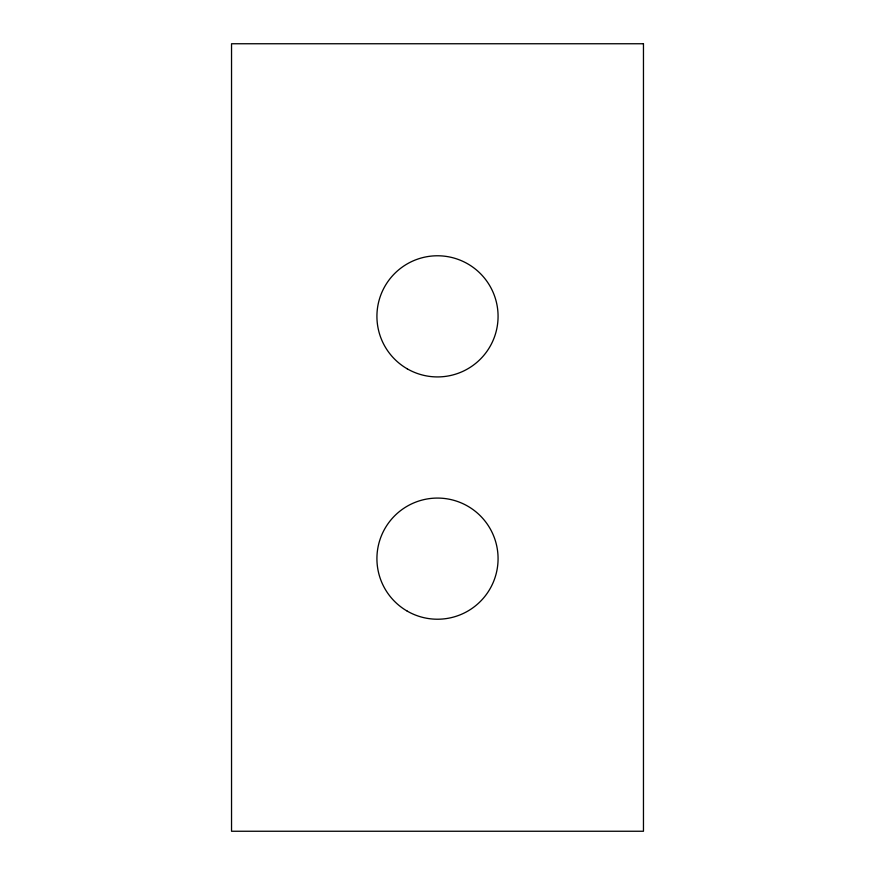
<?xml version="1.0" encoding="UTF-8"?>
<svg xmlns="http://www.w3.org/2000/svg" width="875" height="875" viewBox="0 0 875 875"><rect width="100%" height="100%" fill="white"/><g stroke="black" fill="none" stroke-linecap="round" stroke-linejoin="round"><path stroke-width="1.31" d="M643.464 43.75L231.536 43.75L231.536 831.25L643.464 831.25L643.464 43.75M407.214 611.111A60.572 60.572 0 0 0 498.072 558.655A60.572 60.572 0 0 0 407.214 506.188A60.572 60.572 0 0 0 407.214 611.111M407.214 368.812A60.572 60.572 0 0 0 498.072 316.345A60.572 60.572 0 0 0 407.214 263.889A60.572 60.572 0 0 0 407.214 368.812"/></g></svg>
